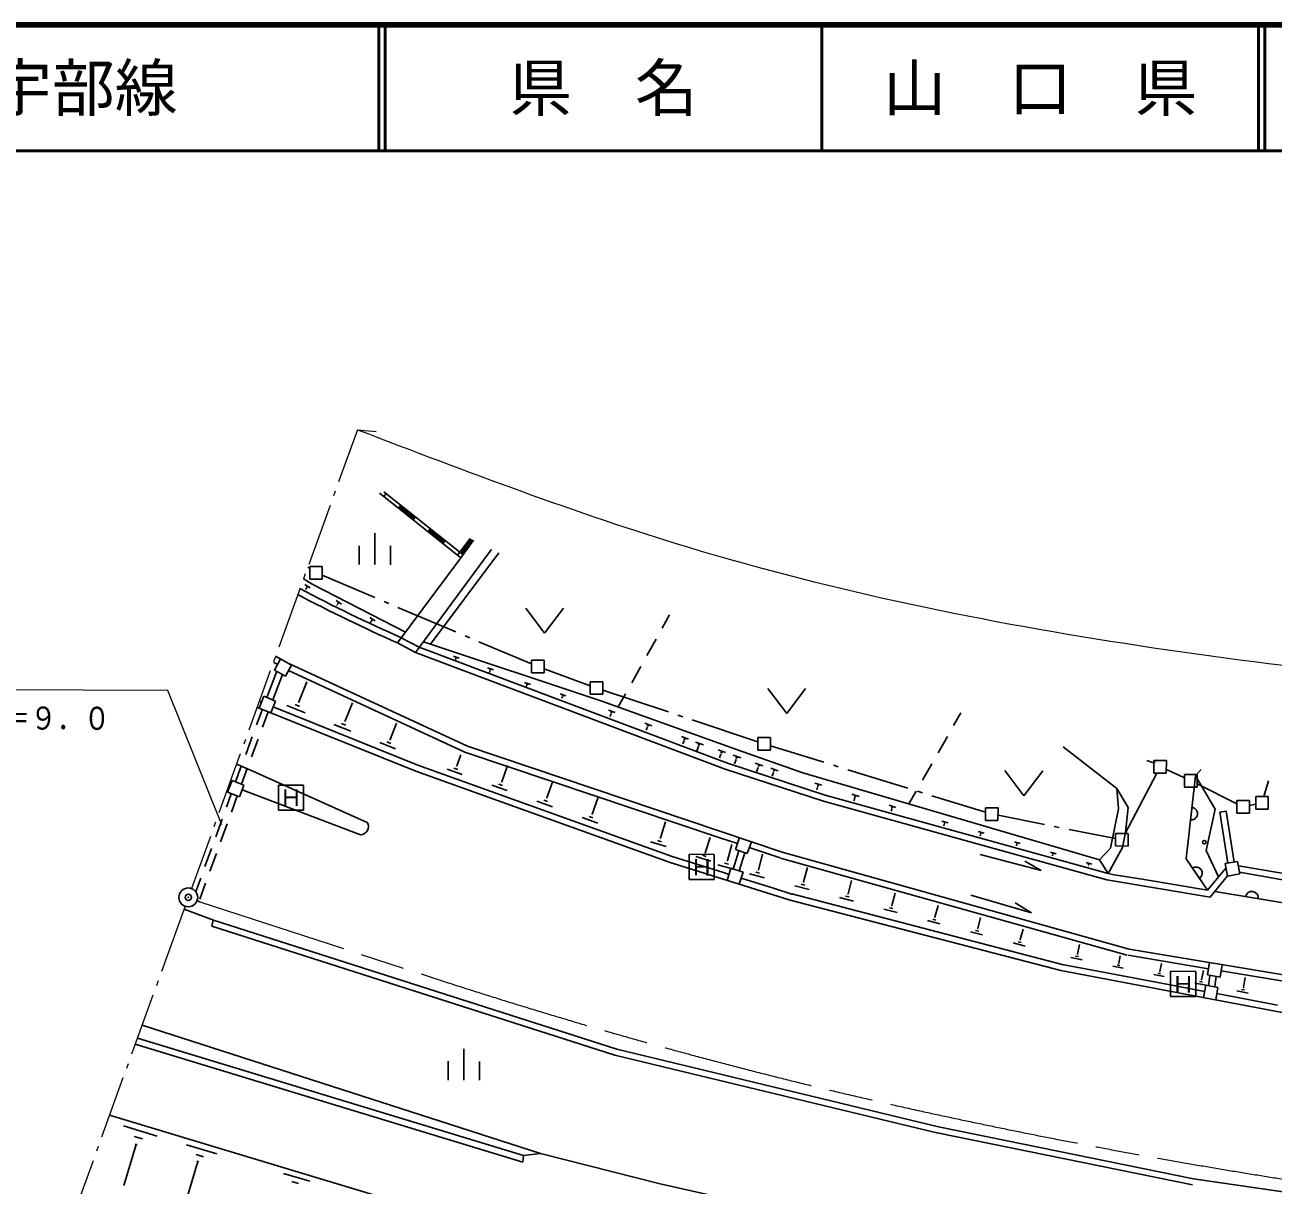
# Model space of a CAD drawing. Units: millimetres, scale not verified. Extents: x 40000 to 680000, y 20000 to 380000.
# Drawn here: x 269596 to 368896, y 287744 to 380000 of the extents above; entities that cross this region are included whole.
import ezdxf
from ezdxf.enums import TextEntityAlignment as Align

# ---------------------------------------------------------------- set-up
doc = ezdxf.new("R2010")
doc.units = ezdxf.units.MM
doc.header["$LTSCALE"] = 1000
doc.header["$PDMODE"] = 32
doc.header["$PDSIZE"] = 500
doc.linetypes.add('CHAIN', pattern=[18.5, 12, -1.5, 3.5, -1.5])
for name, color, linetype, lineweight in [('M-BGD', 7, 'Continuous', 25), ('M-BGD-HTXT', 7, 'Continuous', 13), ('M-BMK', 2, 'CHAIN', 13), ('M-BMK-ROW', 30, 'Continuous', 25), ('M-BMK-SRVR', 3, 'Continuous', 25), ('M-STR-HTXT', 7, 'Continuous', 13), ('M-STR-STRC', 7, 'Continuous', 25), ('M-TTL', 2, 'Continuous', 140), ('M-TTL-LINE', 7, 'Continuous', 50)]:
    doc.layers.add(name, color=color, linetype=linetype, lineweight=lineweight)
doc.layers.add('M-OTRS', color=6, linetype='Continuous')
doc.layers.add('M-TTL-TXT', color=7, linetype='Continuous')
doc.styles.add('ＭＳ ゴシック', font='')
doc.styles.get('ＭＳ ゴシック').set_extended_font_data('MS Gothic')

msp = doc.modelspace()

# ---------------------------------------------------------------- linework, layer by layer
at = {"layer": 'M-BGD'}
for p, q in [((297792, 342777), (298142, 342506)), ((298323, 342735), (298142, 342506)), ((298153, 342876), (304203, 338067)), ((298142, 342506), (299310, 341570)), ((299501, 341800), (299310, 341570)), ((299380, 341650), (300548, 340714)), ((299440, 341730), (300609, 340794)), ((299310, 341570), (300488, 340634)), ((300679, 340864), (300488, 340634)), ((300488, 340634), (301666, 339698)), ((301847, 339938), (301666, 339698)), ((301666, 339698), (302834, 338763)), ((301726, 339778), (302904, 338843)), ((301787, 339858), (302965, 338923)), ((297430, 337081), (297440, 339584)), ((303025, 339002), (302834, 338763)), ((302834, 338763), (304012, 337827)), ((305008, 339155), (304203, 338067)), ((305288, 339024), (304262, 337636)), ((305108, 339115), (304283, 338006)), ((305198, 339064), (304363, 337946)), ((296179, 337085), (296184, 338588)), ((298682, 337076), (298688, 338578)), ((304262, 337636), (299239, 330855)), ((306456, 337928), (300658, 330089)), ((307287, 338015), (301853, 330745)), ((304203, 338067), (304012, 337827)), ((304012, 337827), (304262, 337636)), ((304203, 338067), (304443, 337886)), ((306456, 337928), (306728, 338298)), ((292508, 335497), (291758, 335961)), ((291867, 335499), (292296, 335227)), ((291976, 335189), (291915, 335109)), ((291956, 335199), (291986, 335179)), ((291976, 335309), (292076, 335238)), ((292508, 335497), (299884, 331724)), ((294345, 334218), (294775, 333946)), ((294454, 333918), (294394, 333828)), ((294434, 333918), (294464, 333908)), ((294455, 334038), (294555, 333967)), ((297024, 332877), (297454, 332615)), ((297133, 332696), (297243, 332625)), ((309434, 333631), (310928, 331623)), ((310928, 331623), (312438, 333620)), ((320300, 332041), (320877, 333077)), ((297133, 332576), (297083, 332486)), ((297123, 332586), (297153, 332566)), ((299239, 330855), (300658, 330089)), ((299541, 331265), (300970, 330508)), ((315494, 326228), (301303, 330938)), ((319084, 329857), (319814, 331167)), ((290042, 329508), (289532, 329800)), ((325307, 320804), (300658, 330089)), ((325480, 321284), (300970, 330508)), ((303682, 329797), (304142, 329635)), ((289360, 329320), (289680, 329139)), ((289922, 329579), (289448, 328699)), ((289448, 328699), (290327, 328215)), ((290801, 329095), (289922, 329579)), ((290327, 328215), (290801, 329095)), ((304796, 322633), (290631, 329195)), ((303851, 329526), (303820, 329436)), ((303821, 329637), (303941, 329606)), ((303841, 329536), (303871, 329526)), ((306402, 328876), (306872, 328724)), ((306551, 328725), (306661, 328685)), ((317868, 327673), (318598, 328983)), ((289628, 328598), (288849, 326508)), ((290077, 328356), (289319, 326326)), ((304604, 322163), (290569, 328665)), ((291391, 326158), (292028, 327768)), ((306581, 328605), (306551, 328515)), ((306561, 328615), (306591, 328605)), ((309341, 327703), (309812, 327551)), ((309511, 327432), (309480, 327342)), ((309481, 327552), (309601, 327512)), ((309501, 327442), (309531, 327432)), ((312172, 326801), (312632, 326649)), ((316804, 325763), (317381, 326799)), ((328706, 327240), (330201, 325232)), ((330201, 325232), (331710, 327229)), ((288105, 325730), (288065, 325750)), ((300683, 320666), (288105, 325730)), ((288599, 326610), (288225, 325680)), ((288297, 326190), (288237, 326220)), ((288417, 326150), (288297, 326190)), ((289529, 326236), (288599, 326610)), ((289155, 325306), (289529, 326236)), ((300865, 321126), (289337, 325776)), ((290439, 325872), (291878, 325295)), ((291090, 325949), (291450, 325798)), ((291341, 326179), (291431, 326148)), ((295060, 324653), (295647, 326102)), ((312341, 326540), (312311, 326450)), ((312312, 326651), (312432, 326620)), ((312331, 326550), (312351, 326540)), ((326205, 322373), (315494, 326228)), ((288485, 325579), (288025, 324335)), ((288225, 325680), (289155, 325306)), ((288945, 325387), (288488, 324148)), ((316032, 325505), (316562, 325313)), ((316221, 325194), (316151, 325004)), ((316192, 325324), (316322, 325284)), ((316201, 325204), (316241, 325194)), ((344060, 325300), (343480, 324283)), ((294178, 324376), (295518, 323850)), ((294789, 324443), (295129, 324312)), ((295020, 324663), (295110, 324632)), ((298640, 323177), (299155, 324467)), ((318922, 324463), (319472, 324270)), ((319111, 324142), (319031, 323922)), ((319082, 324282), (319222, 324231)), ((319102, 324152), (319132, 324142)), ((287678, 323397), (287157, 321990)), ((288142, 323210), (287623, 321803)), ((297828, 322930), (299068, 322435)), ((298389, 322988), (298699, 322866)), ((298600, 323187), (298680, 323157)), ((321823, 323420), (322393, 323208)), ((322032, 323089), (321940, 322829)), ((322002, 323230), (322142, 323179)), ((322012, 323089), (322052, 323079)), ((322952, 322976), (323582, 322753)), ((323142, 322765), (323302, 322714)), ((342985, 323415), (342241, 322112)), ((303959, 321084), (304273, 321944)), ((304604, 322163), (324957, 315338)), ((304796, 322633), (329829, 314228)), ((323181, 322614), (323060, 322274)), ((323161, 322624), (323201, 322604)), ((324753, 322358), (325343, 322146)), ((324962, 322017), (324860, 321727)), ((324932, 322167), (325082, 322106)), ((324952, 322027), (324982, 322017)), ((325943, 321933), (326563, 321720)), ((326132, 321732), (326292, 321681)), ((326205, 322373), (331485, 320530)), ((352201, 322605), (356455, 319275)), ((286810, 321052), (286350, 319809)), ((286556, 321160), (286426, 321220)), ((286556, 321160), (287475, 320756)), ((287277, 320865), (286820, 319627)), ((296823, 316585), (287475, 320756)), ((321096, 313870), (300865, 321126)), ((303187, 320827), (304387, 320392)), ((303728, 320905), (304028, 320794)), ((303919, 321104), (303999, 321074)), ((307529, 319819), (307995, 321109)), ((325307, 320804), (333119, 318281)), ((325480, 321284), (333271, 318761)), ((326172, 321582), (326060, 321252)), ((326152, 321592), (326192, 321572)), ((327703, 321296), (328313, 321083)), ((327922, 320944), (327800, 320614)), ((327892, 321095), (328042, 321044)), ((327902, 320954), (327942, 320934)), ((328933, 320900), (329533, 320688)), ((341746, 321243), (341003, 319940)), ((358846, 321499), (359296, 321357)), ((359507, 321386), (359296, 321357)), ((363179, 320782), (362717, 320273)), ((286080, 319910), (285716, 318980)), ((287010, 319556), (286080, 319910)), ((320934, 313390), (300703, 320656)), ((307489, 319829), (307569, 319799)), ((311120, 318544), (311595, 319864)), ((329152, 320559), (329041, 320249)), ((329112, 320699), (329262, 320649)), ((329132, 320559), (329162, 320549)), ((355091, 313612), (331485, 320530)), ((347568, 320700), (349062, 318692)), ((349062, 318692), (350572, 320689)), ((362717, 320273), (361981, 313676)), ((362717, 320273), (364289, 317633)), ((286006, 318859), (285620, 317790)), ((285716, 318980), (286656, 318616)), ((285716, 318980), (286656, 318616)), ((285829, 319550), (285929, 319520)), ((286656, 318616), (286869, 319166)), ((286869, 319166), (287010, 319556)), ((286869, 319166), (296288, 315596)), ((306747, 319552), (307957, 319117)), ((307288, 319630), (307588, 319519)), ((332443, 319706), (333003, 319533)), ((332652, 319394), (332591, 319174)), ((332613, 319525), (332753, 319484)), ((332632, 319404), (332672, 319384)), ((333271, 318761), (355778, 312508)), ((335394, 318823), (335954, 318651)), ((340507, 319072), (339927, 318055)), ((356455, 319275), (357360, 317759)), ((356455, 319275), (356609, 317662)), ((286486, 318687), (286018, 317396)), ((310317, 318267), (311557, 317821)), ((310878, 318345), (311178, 318233)), ((311079, 318554), (311159, 318524)), ((314720, 317249), (315205, 318589)), ((333139, 318281), (355666, 312018)), ((335613, 318512), (335542, 318302)), ((335573, 318642), (335714, 318602)), ((335593, 318522), (335623, 318512)), ((338345, 317941), (338885, 317779)), ((338514, 317770), (338644, 317730)), ((357360, 317759), (357152, 315767)), ((285280, 316849), (284770, 315439)), ((313917, 316971), (315168, 316526)), ((314479, 317059), (314789, 316948)), ((314690, 317269), (314760, 317238)), ((338554, 317650), (338503, 317470)), ((338534, 317650), (338564, 317640)), ((356609, 317662), (355976, 314530)), ((364289, 317633), (363566, 314351)), ((364659, 317391), (365160, 317470)), ((365304, 313344), (364659, 317391)), ((365795, 313422), (365160, 317470)), ((285676, 316456), (285164, 315046)), ((320150, 315346), (320565, 316636)), ((342536, 316694), (343036, 316551)), ((342695, 316543), (342815, 316512)), ((342725, 316432), (342695, 316312)), ((342715, 316433), (342745, 316422)), ((345437, 315862), (345917, 315730)), ((319378, 315048), (320608, 314653)), ((319919, 315146), (320229, 315045)), ((320110, 315356), (320190, 315336)), ((323720, 314161), (324116, 315381)), ((324046, 315641), (324096, 315631)), ((324957, 315338), (326277, 314892)), ((325491, 313543), (325846, 314834)), ((326439, 315372), (326115, 314422)), ((327065, 314098), (327389, 315048)), ((345586, 315721), (345706, 315680)), ((345626, 315610), (345596, 315520)), ((345606, 315611), (345636, 315600)), ((348317, 315040), (348778, 314908)), ((348467, 314899), (348577, 314858)), ((348497, 314789), (348477, 314729)), ((348487, 314789), (348517, 314778)), ((357152, 315767), (356928, 314577)), ((284430, 314498), (283920, 313088)), ((284823, 314107), (284311, 312697)), ((321096, 313870), (325177, 312593)), ((322978, 313883), (324159, 313498)), ((323499, 313981), (323799, 313880)), ((323690, 314181), (323760, 314150)), ((326385, 314331), (325949, 312871)), ((326115, 314422), (327065, 314098)), ((326865, 314169), (326429, 312719)), ((327227, 314578), (329677, 313758)), ((327961, 312823), (328286, 314053)), ((329829, 314228), (357438, 306504)), ((345600, 314018), (350442, 312768)), ((351188, 314218), (351628, 314086)), ((351328, 314077), (351438, 314046)), ((351348, 313977), (351368, 313967)), ((351358, 313977), (351348, 313937)), ((355976, 314530), (355091, 313612)), ((356928, 314577), (355778, 312508)), ((363566, 314351), (364559, 312245)), ((320934, 313390), (330476, 310400)), ((324728, 313216), (325969, 312870)), ((325259, 313334), (325570, 313252)), ((325450, 313553), (325521, 313533)), ((325769, 312931), (325475, 311971)), ((326729, 312627), (325769, 312931)), ((327921, 312833), (328001, 312813)), ((329697, 313748), (357296, 306023)), ((331543, 311858), (331847, 313009)), ((349143, 313504), (350442, 312768)), ((354039, 313396), (354469, 313274)), ((354169, 313265), (354279, 313235)), ((354189, 313165), (354219, 313155)), ((354199, 313165), (354199, 313155)), ((355091, 313612), (355778, 312508)), ((361981, 313676), (363684, 311187)), ((365153, 312954), (363684, 311187)), ((366076, 313471), (365084, 313304)), ((365084, 313304), (365261, 312312)), ((366253, 312489), (366076, 313471)), ((366135, 313140), (379775, 310766)), ((283580, 312147), (283193, 311078)), ((325177, 312593), (325627, 312451)), ((326425, 311667), (326729, 312627)), ((326577, 312147), (329147, 311346)), ((327229, 312495), (328439, 312180)), ((327740, 312623), (328050, 312542)), ((331512, 311868), (331583, 311848)), ((335084, 310904), (335358, 311974)), ((355666, 312018), (363892, 310645)), ((355778, 312508), (356259, 312426)), ((356259, 312426), (358630, 312037)), ((358630, 312037), (363684, 311187)), ((365271, 312322), (363892, 310645)), ((365261, 312312), (366253, 312489)), ((366223, 312619), (379683, 310275)), ((283970, 311757), (283501, 310466)), ((329147, 311346), (330608, 310880)), ((330598, 310890), (352126, 305272)), ((330608, 310880), (330628, 310880)), ((330850, 311550), (332001, 311246)), ((331342, 311669), (331632, 311587)), ((335044, 310914), (335114, 310903)), ((338565, 309969), (338819, 310960)), ((364255, 311094), (372281, 309752)), ((283291, 310347), (283520, 310256)), ((330476, 310400), (352004, 304792)), ((334412, 310616), (335512, 310321)), ((334883, 310724), (335163, 310653)), ((338535, 309979), (338595, 309959)), ((341996, 309055), (342240, 309965)), ((344857, 310787), (349668, 309397)), ((348379, 310173), (349668, 309397)), ((284607, 308800), (282257, 309690)), ((337933, 309691), (338984, 309417)), ((338374, 309800), (338644, 309729)), ((341825, 308885), (342076, 308814)), ((341966, 309055), (342026, 309045)), ((345408, 308151), (345631, 309031)), ((284454, 308320), (284566, 308810)), ((316540, 298065), (284454, 308320)), ((316682, 298546), (284607, 308800)), ((341394, 308777), (342395, 308523)), ((344816, 307883), (345786, 307629)), ((345227, 307981), (345477, 307920)), ((345378, 308161), (345438, 308141)), ((348789, 307257), (349012, 308097)), ((348207, 306999), (349168, 306745)), ((348618, 307088), (348858, 307027)), ((348759, 307257), (348819, 307247)), ((353341, 306108), (353494, 306869)), ((353190, 305949), (353410, 305908)), ((353311, 306119), (353371, 306108)), ((356633, 305395), (356745, 305975)), ((363771, 304948), (357356, 306013)), ((371709, 304127), (357438, 306504)), ((352096, 305282), (352116, 305282)), ((352116, 305282), (354538, 304822)), ((352799, 305840), (353720, 305646)), ((356161, 305147), (356972, 304983)), ((356492, 305245), (356702, 305205)), ((356603, 305395), (356653, 305385)), ((359885, 304732), (360017, 305372)), ((363853, 305438), (363689, 304447)), ((364680, 304283), (364844, 305274)), ((352004, 304792), (373238, 300786)), ((354538, 304822), (360572, 303688)), ((359403, 304483), (360224, 304320)), ((359744, 304582), (359954, 304541)), ((359855, 304732), (359915, 304722)), ((363056, 303919), (363276, 303878)), ((363177, 304079), (363227, 304069)), ((363197, 304069), (363350, 304809)), ((363689, 304447), (364680, 304283)), ((363869, 304417), (363756, 303596)), ((364369, 304355), (364256, 303524)), ((371617, 303636), (364762, 304784)), ((366539, 303465), (366682, 304256)), ((360572, 303688), (363444, 303146)), ((362685, 303810), (363566, 303627)), ((363536, 303637), (363352, 302656)), ((364516, 303453), (363536, 303637)), ((364332, 302472), (364516, 303453)), ((364424, 302963), (369258, 302053)), ((366007, 303177), (366928, 303013)), ((366388, 303306), (366618, 303255)), ((366509, 303465), (366569, 303455)), ((278917, 300470), (310623, 290247)), ((309218, 289571), (278371, 298950)), ((309270, 290082), (278543, 299420)), ((304506, 296084), (304516, 298587)), ((316540, 298065), (342152, 291891)), ((316682, 298546), (342274, 292381)), ((303255, 296089), (303260, 297591)), ((305758, 296079), (305764, 297581)), ((307685, 283859), (276327, 293310)), ((277425, 292454), (280106, 291643)), ((342274, 292381), (362577, 288239)), ((278441, 290979), (277458, 287708)), ((278273, 291610), (278943, 291407)), ((278361, 290999), (278531, 290948)), ((342172, 291891), (362485, 287749)), ((282437, 290944), (284867, 290213)), ((283205, 290180), (283805, 289997)), ((309270, 290082), (309218, 289571)), ((309270, 290082), (310623, 290247)), ((320137, 287838), (310623, 290247)), ((283363, 289608), (282450, 286588)), ((283283, 289629), (283433, 289588)), ((290179, 288651), (292249, 288063)), ((290837, 288018), (291357, 287876)), ((362577, 288239), (384885, 284961)), ((320137, 287838), (344270, 282430))]:
    msp.add_line(p, q, dxfattribs=at)
msp.add_circle((363428, 315013), 140, dxfattribs=at)
for centre, radius, start, end in [((353432, 453000), 133623, 242.29315, 246.07417), ((353432, 453000), 133122, 242.26356, 246.12231), ((362385, 317280), 501, 263.64464, 83.64464), ((296290, 316236), 631, 269.1934, 33.62042), ((362758, 312542), 501, 304.37513, 124.37513), ((367217, 310593), 501, 350.50484, 170.50484)]:
    msp.add_arc(centre, radius, start, end, dxfattribs=at)
at = {"layer": 'M-BGD-HTXT'}
for p, q in [((296049, 347811), (294553, 343676)), ((294281, 342924), (294145, 342548)), ((293873, 341795), (292172, 337093)), ((291900, 336341), (291764, 335965)), ((291492, 335213), (289791, 330511)), ((289519, 329758), (289383, 329382)), ((289111, 328630), (287410, 323928)), ((287138, 323176), (287002, 322800)), ((286730, 322047), (285029, 317345)), ((284757, 316593), (284621, 316217)), ((284349, 315465), (282854, 311330)), ((282338, 309920), (280457, 304722)), ((280185, 303970), (280049, 303594)), ((279777, 302842), (278076, 298140)), ((277804, 297388), (277667, 297011)), ((277395, 296259), (275694, 291557)), ((275422, 290805), (275286, 290429)), ((275014, 289677), (273313, 284975))]:
    msp.add_line(p, q, dxfattribs=at)
at = {"layer": 'M-BMK'}
msp.add_line((283520, 310256), (302803, 303985), dxfattribs=at)
for centre, radius, start, end in [((428102, 689485), 405354, 251.99517, 257.67425), ((445900, 773133), 490871, 257.72853, 262.23296)]:
    msp.add_arc(centre, radius, start, end, dxfattribs=at)
at = {"layer": 'M-BMK-ROW'}
for p, q in [((292092, 336871), (292252, 336770)), ((292249, 335939), (292253, 336940)), ((292253, 336940), (293254, 336936)), ((293254, 336936), (293250, 335935)), ((293250, 335935), (292249, 335939)), ((293251, 336235), (297431, 334465)), ((298168, 334153), (298536, 333996)), ((299273, 333684), (303876, 331734)), ((304613, 331422), (304981, 331266)), ((305718, 330954), (309898, 329183)), ((309895, 328482), (309899, 329484)), ((309899, 329484), (310900, 329480)), ((310900, 329480), (310896, 328478)), ((310898, 328799), (314568, 327453)), ((310896, 328478), (309895, 328482)), ((314565, 326772), (314569, 327774)), ((314569, 327774), (315570, 327770)), ((315570, 327770), (315566, 326769)), ((315566, 326769), (314565, 326772)), ((315568, 327109), (320790, 325369)), ((321549, 325116), (321928, 324990)), ((322687, 324737), (327909, 322997)), ((327907, 322326), (327911, 323328)), ((327911, 323328), (328912, 323324)), ((328912, 323324), (328908, 322322)), ((328908, 322322), (327907, 322326)), ((328909, 322673), (333162, 321360)), ((333926, 321124), (334308, 321006)), ((335073, 320770), (339850, 319295)), ((359403, 320505), (359407, 321507)), ((359407, 321507), (360408, 321503)), ((360408, 321503), (360405, 320502)), ((360406, 320782), (361855, 320116)), ((357122, 315707), (359644, 320505)), ((360405, 320502), (359403, 320505)), ((361852, 319385), (361856, 320386)), ((361856, 320386), (362858, 320382)), ((362858, 320382), (362854, 319381)), ((368158, 318640), (368533, 319890)), ((340614, 319059), (340997, 318941)), ((362854, 319381), (361852, 319385)), ((362855, 319641), (366023, 318057)), ((341761, 318704), (346013, 317391)), ((366020, 317316), (366024, 318318)), ((366024, 318318), (367025, 318314)), ((367025, 318314), (367022, 317313)), ((367024, 317923), (367515, 318032)), ((367514, 317641), (367517, 318642)), ((367517, 318642), (368519, 318639)), ((368519, 318639), (368515, 317637)), ((346011, 316741), (346014, 317742)), ((346014, 317742), (347016, 317738)), ((347016, 317738), (347012, 316737)), ((347014, 317147), (350706, 316417)), ((367022, 317313), (366020, 317316)), ((368515, 317637), (367514, 317641)), ((347012, 316737), (346011, 316741)), ((351490, 316262), (351883, 316185)), ((352668, 316030), (356360, 315300)), ((356357, 314709), (356361, 315710)), ((356361, 315710), (357362, 315707)), ((357362, 315707), (357359, 314705)), ((357359, 314705), (356357, 314709))]:
    msp.add_line(p, q, dxfattribs=at)
at = {"layer": 'M-BMK-SRVR'}
msp.add_circle((282591, 310620), 751, dxfattribs=at)
at = {"layer": 'M-OTRS'}
msp.add_point((282591, 310620), dxfattribs=at)
at = {"layer": 'M-STR-HTXT'}
for p, q in [((296049, 347811), (297540, 347675)), ((280954, 327085), (255624, 327180)), ((285270, 316386), (280954, 327085))]:
    msp.add_line(p, q, dxfattribs=at)
msp.add_open_spline([(296049, 347811), (304744, 344494), (313440, 341178), (322305, 338494), (345772, 331388), (370419, 328713), (395062, 326398), (416104, 324422), (437143, 322707), (457980, 323620), (495379, 325258), (532132, 335356), (568885, 345454)], degree=3, knots=[0, 0, 0, 0, 1, 1, 1, 2, 2, 2, 3, 3, 3, 4, 4, 4, 4], dxfattribs=at)
at = {"layer": 'M-STR-STRC'}
for p, q in [((289756, 317553), (289764, 319555)), ((289764, 319555), (291767, 319548)), ((291767, 319548), (291759, 317545)), ((291759, 317545), (289756, 317553)), ((322431, 312043), (322438, 314045)), ((322438, 314045), (324441, 314038)), ((324441, 314038), (324433, 312035)), ((324433, 312035), (322431, 312043)), ((360738, 302736), (360746, 304739)), ((360746, 304739), (362749, 304731)), ((362749, 304731), (362741, 302729)), ((362741, 302729), (360738, 302736))]:
    msp.add_line(p, q, dxfattribs=at)
at = {"layer": 'M-TTL'}
msp.add_line((680000, 380000), (40000, 380000), dxfattribs=at)
at = {"layer": 'M-TTL-LINE'}
for p, q in [((297750, 380000), (297750, 370000)), ((298250, 380000), (298250, 370000)), ((333000, 380000), (333000, 370000)), ((367750, 380000), (367750, 370000)), ((368250, 380000), (368250, 370000)), ((40000, 370000), (680000, 370000))]:
    msp.add_line(p, q, dxfattribs=at)

# ---------------------------------------------------------------- texts
at = {"layer": 'M-STR-HTXT', "style": 'ＭＳ ゴシック', "width": 0.85}
msp.add_text('φ４００\u3000Ｌ＝９．０', height=1833, rotation=359.785, dxfattribs=at).set_placement((255642, 323469), align=Align.BOTTOM_LEFT)
at = {"layer": 'M-STR-STRC', "style": 'ＭＳ ゴシック'}
for p in [(290760, 318540), (323445, 313019), (361746, 303708)]:
    msp.add_text('Ｈ', height=1320, rotation=359.785, dxfattribs=at).set_placement(p, align=Align.MIDDLE_CENTER)
at = {"layer": 'M-TTL-TXT', "style": 'ＭＳ ゴシック'}
msp.add_text('一般県道\u3000山口阿知須宇部線', height=3666, dxfattribs=at).set_placement((216734, 375000), align=Align.MIDDLE_LEFT)
for s, p in [('県\u3000名', (315625, 375000)), ('山\u3000口\u3000県', (350375, 375000))]:
    msp.add_text(s, height=3666, dxfattribs=at).set_placement(p, align=Align.MIDDLE_CENTER)

doc.saveas('drawing.dxf')
